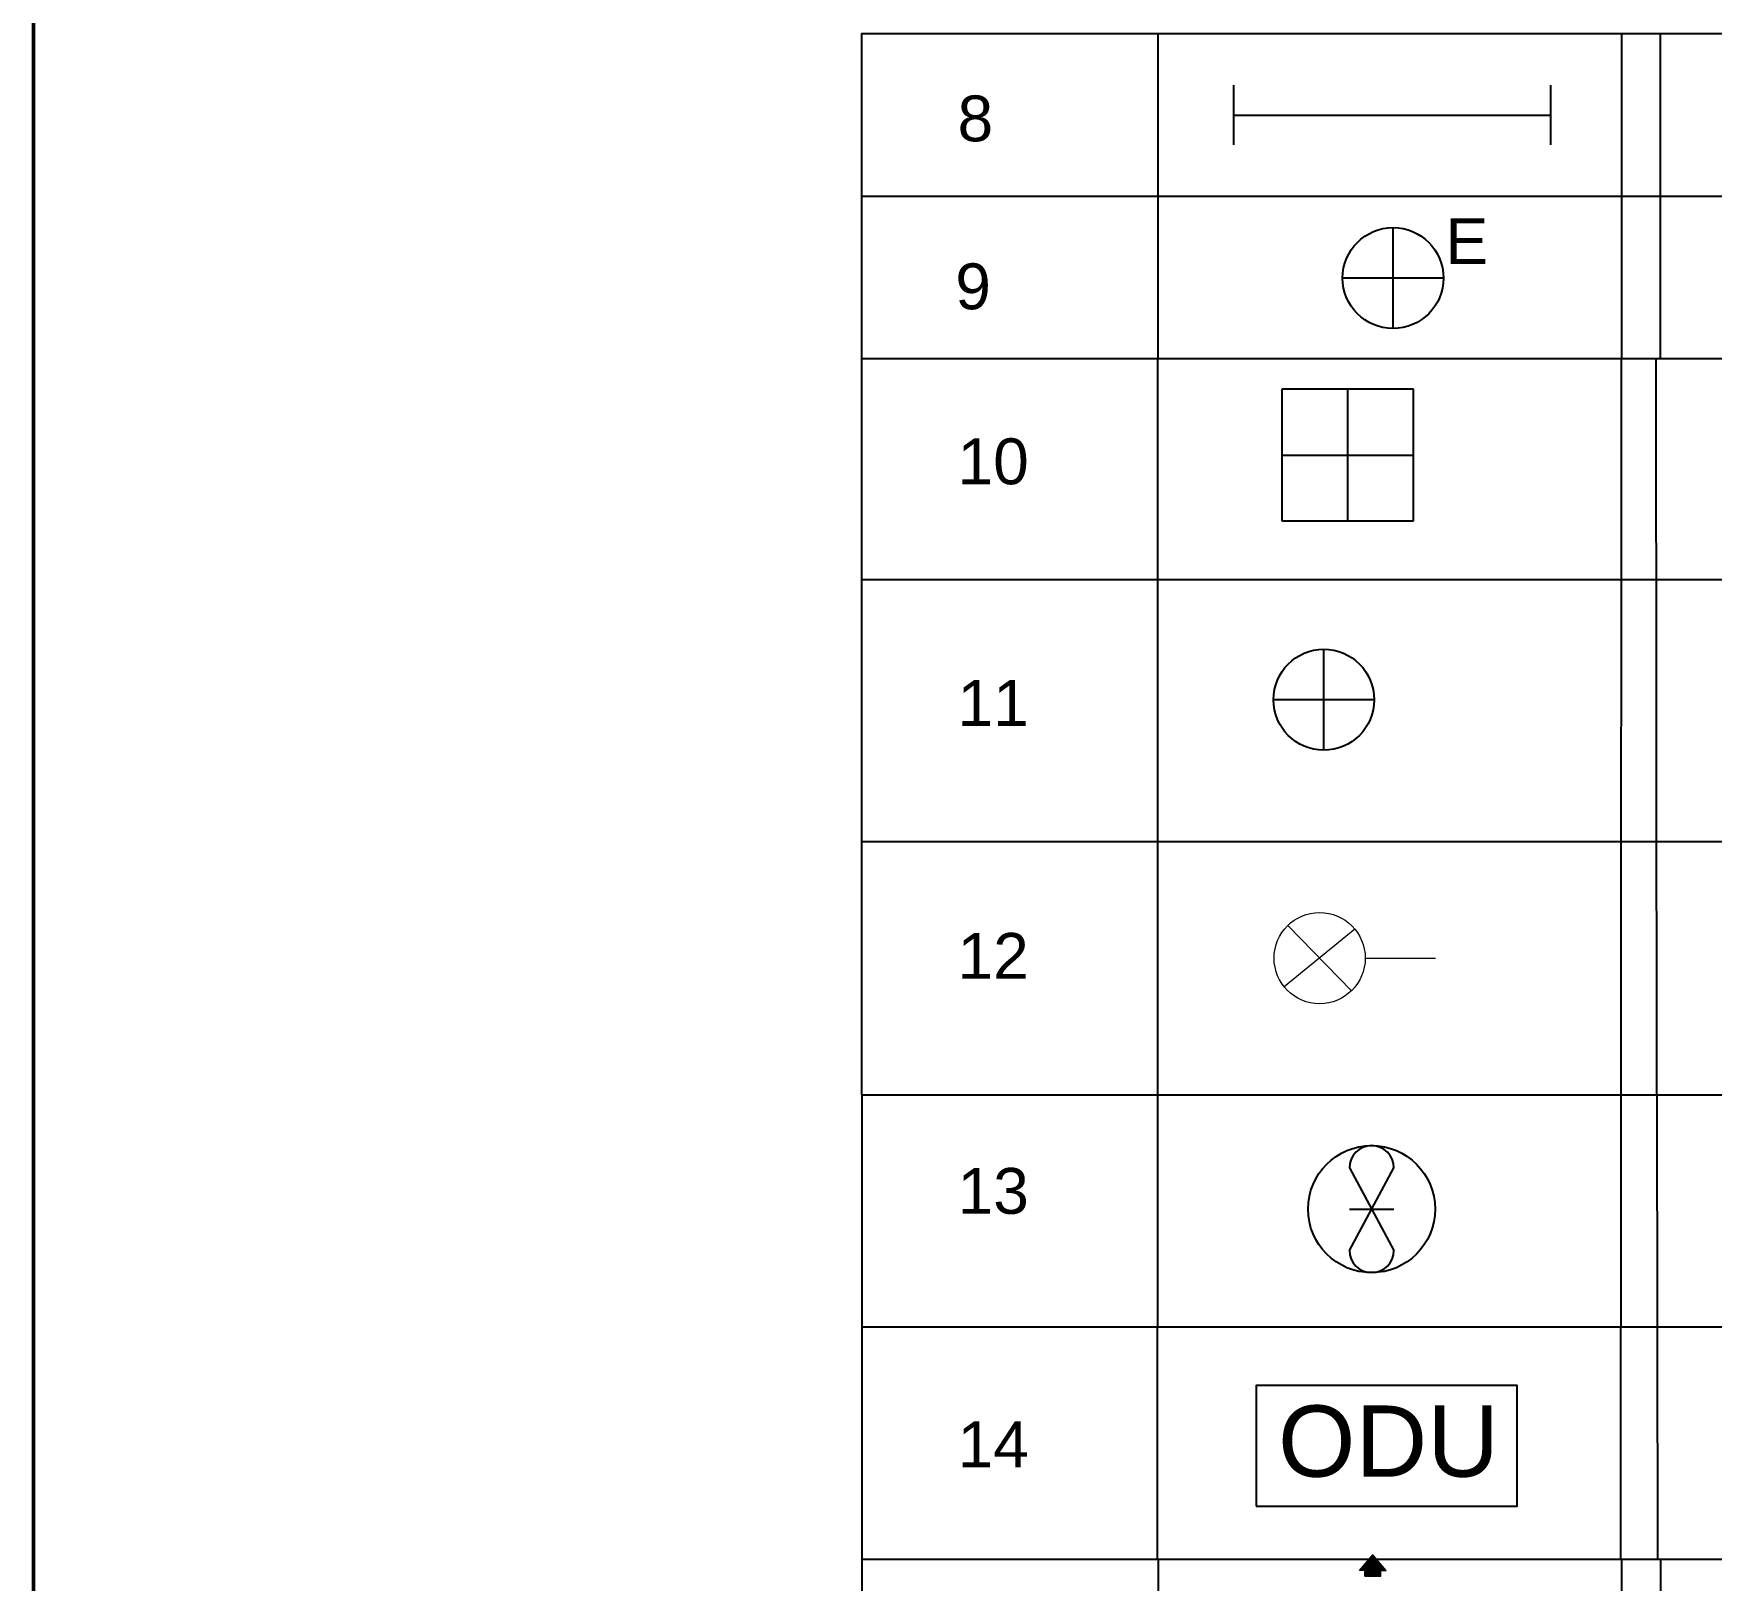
# Model space of a CAD drawing. Header units: inches. Extents: x 527934 to 2134587, y -408734 to 227304.
# Drawn here: x 1104696 to 1110262, y -147282 to -142152 of the extents above; entities that cross this region are included whole.
import ezdxf

# ---------------------------------------------------------------- set-up
doc = ezdxf.new("R2010")
doc.units = ezdxf.units.IN
doc.header["$MEASUREMENT"] = 0
doc.layers.add('electrical legends', color=3, linetype='Continuous', lineweight=25)
doc.layers.add('TITLE THICK', color=7, linetype='Continuous', lineweight=50)
doc.styles.add('arial', font='arial.ttf')
doc.styles.add('FixtureNames', font='arial.ttf', dxfattribs={"height": 0.2})

msp = doc.modelspace()

# ---------------------------------------------------------------- linework, layer by layer
at = {"layer": 'electrical legends', "color": 2}
for p, q in [((1107443.4, -142151.9), (1116832.3, -142151.9)), ((1107443.4, -142151.9), (1107443.4, -143229.7)), ((1108426.2, -142151.9), (1108426.2, -143229.7)), ((1109963.5, -142151.9), (1109963.5, -143229.7)), ((1110092.6, -142151.9), (1110092.6, -143229.7)), ((1107443.4, -142690.8), (1116832.3, -142690.8)), ((1107443.4, -143229.7), (1116832.3, -143229.7)), ((1107443.4, -143229.7), (1107443.4, -145671)), ((1108425.2, -143229.8), (1108424.4, -145671.1)), ((1109962.3, -143230), (1109961.4, -145671.2)), ((1110077.7, -143230), (1110079.9, -145671.2)), ((1107443.4, -143962.4), (1116830.9, -143963.4)), ((1107443.4, -144831.5), (1116830.9, -144832.4)), ((1107443.4, -145671), (1116830.8, -145671.9)), ((1107443.7, -145671), (1107443.7, -147211)), ((1108424.3, -145671.1), (1108423.8, -147211.1)), ((1109961.1, -145671.2), (1109960.5, -147211.3)), ((1110081.5, -145671.2), (1110083, -147211.3)), ((1109061.2, -146187.3), (1109208.8, -145913.6)), ((1109061.2, -145913.6), (1109208.8, -146187.3)), ((1109061.2, -146050.5), (1109208.8, -146050.5)), ((1107443.7, -146441), (1116831.1, -146441.9)), ((1107443.7, -147211), (1107443.7, -149328.2)), ((1107443.7, -147211), (1116831.1, -147211.9)), ((1108426.5, -147211.1), (1108426.5, -149328.2)), ((1109963.8, -147211.3), (1109963.8, -149328.2)), ((1110092.8, -147211.3), (1110092.8, -149328.2))]:
    msp.add_line(p, q, dxfattribs=at)
at = {"layer": 'electrical legends', "color": 2, "ltscale": 5}
for p, q in [((1108678, -142520.9), (1108678, -142323.5)), ((1109729.8, -142520.9), (1109729.8, -142323.5)), ((1108678, -142422.2), (1109729.8, -142422.2))]:
    msp.add_line(p, q, dxfattribs=at)
at = {"layer": 'electrical legends', "color": 3}
for p, q in [((1109206, -143129.9), (1109206, -142795.5)), ((1109373.2, -142962.7), (1109038.8, -142962.7)), ((1108976.4, -144528.3), (1108976.4, -144193.9)), ((1109143.6, -144361.1), (1108809.2, -144361.1))]:
    msp.add_line(p, q, dxfattribs=at)
at = {"layer": 'electrical legends', "color": 2, "ltscale": 0.015}
for p, q in [((1109274.1, -143330.9), (1108836.7, -143330.9)), ((1108836.7, -143330.9), (1108836.7, -143768.3)), ((1109055.4, -143330.9), (1109055.4, -143768.3)), ((1109274.1, -143768.3), (1109274.1, -143330.9)), ((1108836.7, -143549.6), (1109274.1, -143549.6)), ((1108836.7, -143768.3), (1109274.1, -143768.3))]:
    msp.add_line(p, q, dxfattribs=at)
at = {"layer": 'electrical legends', "color": 3, "lineweight": 20, "ltscale": 0.005}
for p, q in [((1109079.8, -145122.5), (1108845.4, -145313.6)), ((1108856.8, -145110), (1109068.4, -145326.1)), ((1109113.9, -145218.1), (1109346.3, -145218.1))]:
    msp.add_line(p, q, dxfattribs=at)
at = {"layer": 'electrical legends', "color": 4, "lineweight": 5}
for p, q in [((1109094.8, -147248.9), (1109138.9, -147196.7)), ((1109095.2, -147248.9), (1109142.9, -147201.3)), ((1109095.7, -147247.8), (1109142.6, -147200.9)), ((1109095.9, -147248.9), (1109143.2, -147201.6)), ((1109096.5, -147248.9), (1109143.5, -147202)), ((1109097.2, -147248.9), (1109143.8, -147202.3)), ((1109097.8, -147248.9), (1109144.1, -147202.7)), ((1109098.5, -147248.9), (1109144.4, -147203.1)), ((1109099.2, -147243.6), (1109142.3, -147200.6)), ((1109099.2, -147248.9), (1109144.6, -147203.4)), ((1109099.8, -147248.9), (1109144.9, -147203.8)), ((1109100.5, -147248.9), (1109145.2, -147204.1)), ((1109101.1, -147248.9), (1109145.5, -147204.5)), ((1109101.8, -147248.9), (1109145.8, -147204.8)), ((1109102.4, -147248.9), (1109146.1, -147205.2)), ((1109102.8, -147239.4), (1109142, -147200.2)), ((1109103.1, -147248.9), (1109146.4, -147205.5)), ((1109103.7, -147248.9), (1109146.7, -147205.9)), ((1109104.4, -147248.9), (1109147, -147206.2)), ((1109105, -147248.9), (1109147.3, -147206.6)), ((1109105.7, -147248.9), (1109147.6, -147206.9)), ((1109106.3, -147248.9), (1109147.9, -147207.3)), ((1109106.4, -147235.1), (1109141.7, -147199.9)), ((1109107, -147248.9), (1109148.2, -147207.6)), ((1109107.6, -147248.9), (1109148.5, -147208)), ((1109108.3, -147248.9), (1109148.8, -147208.4)), ((1109108.9, -147248.9), (1109149.1, -147208.7)), ((1109109.6, -147248.9), (1109149.4, -147209.1)), ((1109110, -147230.9), (1109141.4, -147199.5)), ((1109110.2, -147248.9), (1109149.7, -147209.4)), ((1109110.9, -147248.9), (1109150, -147209.8)), ((1109111.5, -147248.9), (1109150.3, -147210.1)), ((1109112.2, -147248.9), (1109150.6, -147210.5)), ((1109112.6, -147249.2), (1109150.9, -147210.8)), ((1109112.6, -147249.8), (1109151.2, -147211.2)), ((1109112.6, -147250.5), (1109151.5, -147211.5)), ((1109112.6, -147251.1), (1109151.8, -147211.9)), ((1109113.5, -147226.7), (1109141.1, -147199.2)), ((1109117.1, -147222.5), (1109140.8, -147198.8)), ((1109120.7, -147218.2), (1109140.5, -147198.5)), ((1109124.3, -147214), (1109140.2, -147198.1)), ((1109165.3, -147251), (1109126.1, -147211.8)), ((1109165.3, -147250.3), (1109126.4, -147211.5)), ((1109165.3, -147249.7), (1109126.7, -147211.1)), ((1109165.3, -147249), (1109127, -147210.8)), ((1109165.8, -147248.9), (1109127.3, -147210.4)), ((1109166.5, -147248.9), (1109127.6, -147210)), ((1109127.8, -147209.8), (1109139.9, -147197.7)), ((1109167.1, -147248.9), (1109127.9, -147209.7)), ((1109167.8, -147248.9), (1109128.2, -147209.3)), ((1109168.4, -147248.9), (1109128.5, -147209)), ((1109169.1, -147248.9), (1109128.8, -147208.6)), ((1109169.7, -147248.9), (1109129.1, -147208.3)), ((1109170.4, -147248.9), (1109129.4, -147207.9)), ((1109171, -147248.9), (1109129.7, -147207.6)), ((1109171.7, -147248.9), (1109130, -147207.2)), ((1109172.3, -147248.9), (1109130.3, -147206.9)), ((1109173, -147248.9), (1109130.6, -147206.5)), ((1109173.6, -147248.9), (1109130.9, -147206.2)), ((1109174.3, -147248.9), (1109131.2, -147205.8)), ((1109131.4, -147205.5), (1109139.6, -147197.4)), ((1109174.9, -147248.9), (1109131.5, -147205.5)), ((1109175.6, -147248.9), (1109131.8, -147205.1)), ((1109176.2, -147248.9), (1109132.1, -147204.7)), ((1109176.9, -147248.9), (1109132.4, -147204.4)), ((1109177.6, -147248.9), (1109132.7, -147204)), ((1109178.2, -147248.9), (1109133, -147203.7)), ((1109178.9, -147248.9), (1109133.3, -147203.3)), ((1109179.5, -147248.9), (1109133.6, -147203)), ((1109180.2, -147248.9), (1109133.9, -147202.6)), ((1109180.8, -147248.9), (1109134.2, -147202.3)), ((1109181.5, -147248.9), (1109134.5, -147201.9)), ((1109182.1, -147248.9), (1109134.8, -147201.6)), ((1109135, -147201.3), (1109139.3, -147197)), ((1109182.8, -147248.9), (1109135.1, -147201.2)), ((1109181.5, -147247), (1109135.4, -147200.9)), ((1109177.9, -147242.7), (1109135.7, -147200.5)), ((1109174.3, -147238.5), (1109136, -147200.2)), ((1109170.8, -147234.3), (1109136.3, -147199.8)), ((1109167.2, -147230), (1109136.6, -147199.4)), ((1109163.6, -147225.8), (1109136.9, -147199.1)), ((1109160, -147221.6), (1109137.2, -147198.7)), ((1109156.4, -147217.4), (1109137.5, -147198.4)), ((1109152.9, -147213.1), (1109137.8, -147198)), ((1109149.3, -147208.9), (1109138.1, -147197.7)), ((1109145.7, -147204.7), (1109138.4, -147197.3)), ((1109138.6, -147197.1), (1109139, -147196.7)), ((1109142.1, -147200.4), (1109138.7, -147197)), ((1109183.1, -147248.9), (1109138.9, -147196.7)), ((1109112.6, -147248.9), (1109094.8, -147248.9)), ((1109095.4, -147248.9), (1109095, -147248.6)), ((1109096, -147248.9), (1109095.3, -147248.2)), ((1109096.7, -147248.9), (1109095.6, -147247.9)), ((1109097.3, -147248.9), (1109095.9, -147247.5)), ((1109098, -147248.9), (1109096.2, -147247.2)), ((1109098.6, -147248.9), (1109096.5, -147246.8)), ((1109099.3, -147248.9), (1109096.8, -147246.5)), ((1109099.9, -147248.9), (1109097.1, -147246.1)), ((1109100.6, -147248.9), (1109097.4, -147245.7)), ((1109101.2, -147248.9), (1109097.7, -147245.4)), ((1109101.9, -147248.9), (1109098, -147245)), ((1109102.5, -147248.9), (1109098.3, -147244.7)), ((1109103.2, -147248.9), (1109098.6, -147244.3)), ((1109103.8, -147248.9), (1109098.9, -147244)), ((1109104.5, -147248.9), (1109099.2, -147243.6)), ((1109105.1, -147248.9), (1109099.5, -147243.3)), ((1109105.8, -147248.9), (1109099.8, -147242.9)), ((1109106.4, -147248.9), (1109100.1, -147242.6)), ((1109107.1, -147248.9), (1109100.4, -147242.2)), ((1109107.8, -147248.9), (1109100.7, -147241.9)), ((1109108.4, -147248.9), (1109101, -147241.5)), ((1109109.1, -147248.9), (1109101.3, -147241.1)), ((1109109.7, -147248.9), (1109101.6, -147240.8)), ((1109110.4, -147248.9), (1109101.9, -147240.4)), ((1109111, -147248.9), (1109102.2, -147240.1)), ((1109111.7, -147248.9), (1109102.5, -147239.7)), ((1109112.3, -147248.9), (1109102.8, -147239.4)), ((1109131.7, -147267.7), (1109103.1, -147239)), ((1109132.4, -147267.7), (1109103.4, -147238.7)), ((1109133, -147267.7), (1109103.7, -147238.3)), ((1109133.7, -147267.7), (1109104, -147238)), ((1109134.3, -147267.7), (1109104.3, -147237.6)), ((1109135, -147267.7), (1109104.6, -147237.3)), ((1109135.6, -147267.7), (1109104.9, -147236.9)), ((1109136.3, -147267.7), (1109105.2, -147236.6)), ((1109136.9, -147267.7), (1109105.5, -147236.2)), ((1109137.6, -147267.7), (1109105.8, -147235.8)), ((1109138.3, -147267.7), (1109106.1, -147235.5)), ((1109138.9, -147267.7), (1109106.4, -147235.1)), ((1109139.6, -147267.7), (1109106.7, -147234.8)), ((1109140.2, -147267.7), (1109107, -147234.4)), ((1109140.9, -147267.7), (1109107.3, -147234.1)), ((1109141.5, -147267.7), (1109107.6, -147233.7)), ((1109142.2, -147267.7), (1109107.9, -147233.4)), ((1109142.8, -147267.7), (1109108.2, -147233)), ((1109143.5, -147267.7), (1109108.5, -147232.7)), ((1109144.1, -147267.7), (1109108.8, -147232.3)), ((1109144.8, -147267.7), (1109109.1, -147232)), ((1109145.4, -147267.7), (1109109.4, -147231.6)), ((1109146.1, -147267.7), (1109109.7, -147231.3)), ((1109146.7, -147267.7), (1109110, -147230.9)), ((1109147.4, -147267.7), (1109110.3, -147230.5)), ((1109148, -147267.7), (1109110.6, -147230.2)), ((1109148.7, -147267.7), (1109110.9, -147229.8)), ((1109149.3, -147267.7), (1109111.2, -147229.5)), ((1109150, -147267.7), (1109111.5, -147229.1)), ((1109150.6, -147267.7), (1109111.8, -147228.8)), ((1109151.3, -147267.7), (1109112.1, -147228.4)), ((1109152, -147267.7), (1109112.4, -147228.1)), ((1109112.6, -147251.8), (1109152.1, -147212.2)), ((1109112.6, -147252.4), (1109152.4, -147212.6)), ((1109112.6, -147253.1), (1109152.7, -147212.9)), ((1109112.6, -147253.7), (1109153, -147213.3)), ((1109112.6, -147254.4), (1109153.3, -147213.7)), ((1109112.6, -147255), (1109153.6, -147214)), ((1109112.6, -147255.7), (1109153.9, -147214.4)), ((1109112.6, -147256.3), (1109154.2, -147214.7)), ((1109112.6, -147257), (1109154.5, -147215.1)), ((1109112.6, -147257.6), (1109154.8, -147215.4)), ((1109112.6, -147258.3), (1109155.1, -147215.8)), ((1109112.6, -147258.9), (1109155.4, -147216.1)), ((1109112.6, -147259.6), (1109155.7, -147216.5)), ((1109112.6, -147260.2), (1109156, -147216.8)), ((1109112.6, -147260.9), (1109156.3, -147217.2)), ((1109112.6, -147261.6), (1109156.6, -147217.5)), ((1109112.6, -147262.2), (1109156.9, -147217.9)), ((1109112.6, -147262.9), (1109157.2, -147218.2)), ((1109112.6, -147263.5), (1109157.5, -147218.6)), ((1109112.6, -147264.2), (1109157.8, -147219)), ((1109112.6, -147264.8), (1109158.1, -147219.3)), ((1109112.6, -147265.5), (1109158.4, -147219.7)), ((1109112.6, -147266.1), (1109158.7, -147220)), ((1109112.6, -147266.8), (1109159, -147220.4)), ((1109112.6, -147267.4), (1109159.3, -147220.7)), ((1109112.6, -147267.7), (1109112.6, -147248.9)), ((1109131.1, -147267.7), (1109112.6, -147249.2)), ((1109130.4, -147267.7), (1109112.6, -147249.8)), ((1109129.8, -147267.7), (1109112.6, -147250.5)), ((1109129.1, -147267.7), (1109112.6, -147251.1)), ((1109128.5, -147267.7), (1109112.6, -147251.8)), ((1109127.8, -147267.7), (1109112.6, -147252.4)), ((1109127.2, -147267.7), (1109112.6, -147253.1)), ((1109126.5, -147267.7), (1109112.6, -147253.7)), ((1109125.9, -147267.7), (1109112.6, -147254.4)), ((1109125.2, -147267.7), (1109112.6, -147255)), ((1109124.6, -147267.7), (1109112.6, -147255.7)), ((1109123.9, -147267.7), (1109112.6, -147256.4)), ((1109123.2, -147267.7), (1109112.6, -147257)), ((1109122.6, -147267.7), (1109112.6, -147257.7)), ((1109121.9, -147267.7), (1109112.6, -147258.3)), ((1109121.3, -147267.7), (1109112.6, -147259)), ((1109120.6, -147267.7), (1109112.6, -147259.6)), ((1109120, -147267.7), (1109112.6, -147260.3)), ((1109119.3, -147267.7), (1109112.6, -147260.9)), ((1109118.7, -147267.7), (1109112.6, -147261.6)), ((1109118, -147267.7), (1109112.6, -147262.2)), ((1109117.4, -147267.7), (1109112.6, -147262.9)), ((1109116.7, -147267.7), (1109112.6, -147263.5)), ((1109116.1, -147267.7), (1109112.6, -147264.2)), ((1109115.4, -147267.7), (1109112.6, -147264.8)), ((1109114.8, -147267.7), (1109112.6, -147265.5)), ((1109114.1, -147267.7), (1109112.6, -147266.1)), ((1109113.5, -147267.7), (1109112.6, -147266.8)), ((1109112.8, -147267.7), (1109112.6, -147267.4)), ((1109112.6, -147267.7), (1109165.3, -147267.7)), ((1109152.6, -147267.7), (1109112.7, -147227.7)), ((1109113, -147267.7), (1109159.6, -147221.1)), ((1109153.3, -147267.7), (1109113, -147227.4)), ((1109153.9, -147267.7), (1109113.3, -147227)), ((1109154.6, -147267.7), (1109113.6, -147226.7)), ((1109113.7, -147267.7), (1109159.9, -147221.4)), ((1109155.2, -147267.7), (1109113.9, -147226.3)), ((1109155.9, -147267.7), (1109114.2, -147226)), ((1109114.3, -147267.7), (1109160.2, -147221.8)), ((1109156.5, -147267.7), (1109114.5, -147225.6)), ((1109157.2, -147267.7), (1109114.8, -147225.2)), ((1109115, -147267.7), (1109160.5, -147222.1)), ((1109157.8, -147267.7), (1109115.1, -147224.9)), ((1109158.5, -147267.7), (1109115.4, -147224.5)), ((1109115.6, -147267.7), (1109160.8, -147222.5)), ((1109159.1, -147267.7), (1109115.7, -147224.2)), ((1109159.8, -147267.7), (1109116, -147223.8)), ((1109116.3, -147267.7), (1109161.1, -147222.8)), ((1109160.4, -147267.7), (1109116.3, -147223.5)), ((1109161.1, -147267.7), (1109116.6, -147223.1)), ((1109161.7, -147267.7), (1109116.9, -147222.8)), ((1109116.9, -147267.7), (1109161.4, -147223.2)), ((1109162.4, -147267.7), (1109117.1, -147222.4)), ((1109163, -147267.7), (1109117.4, -147222.1)), ((1109117.6, -147267.7), (1109161.7, -147223.5)), ((1109163.7, -147267.7), (1109117.7, -147221.7)), ((1109164.3, -147267.7), (1109118, -147221.4)), ((1109118.2, -147267.7), (1109162, -147223.9)), ((1109165, -147267.7), (1109118.3, -147221)), ((1109165.3, -147267.3), (1109118.6, -147220.6)), ((1109165.3, -147266.6), (1109118.9, -147220.3)), ((1109118.9, -147267.7), (1109162.3, -147224.3)), ((1109165.3, -147266), (1109119.2, -147219.9)), ((1109165.3, -147265.3), (1109119.5, -147219.6)), ((1109119.5, -147267.7), (1109162.6, -147224.6)), ((1109165.3, -147264.7), (1109119.8, -147219.2)), ((1109165.3, -147264), (1109120.1, -147218.9)), ((1109120.2, -147267.7), (1109162.9, -147225)), ((1109165.3, -147263.4), (1109120.4, -147218.5)), ((1109165.3, -147262.7), (1109120.7, -147218.2)), ((1109120.8, -147267.7), (1109163.2, -147225.3)), ((1109165.3, -147262.1), (1109121, -147217.8)), ((1109165.3, -147261.4), (1109121.3, -147217.5)), ((1109121.5, -147267.7), (1109163.5, -147225.7)), ((1109165.3, -147260.8), (1109121.6, -147217.1)), ((1109165.3, -147260.1), (1109121.9, -147216.8)), ((1109122.1, -147267.7), (1109163.8, -147226)), ((1109165.3, -147259.5), (1109122.2, -147216.4)), ((1109165.3, -147258.8), (1109122.5, -147216.1)), ((1109165.3, -147258.2), (1109122.8, -147215.7)), ((1109122.8, -147267.7), (1109164.1, -147226.4)), ((1109165.3, -147257.5), (1109123.1, -147215.3)), ((1109165.3, -147256.9), (1109123.4, -147215)), ((1109123.5, -147267.7), (1109164.4, -147226.7)), ((1109165.3, -147256.2), (1109123.7, -147214.6)), ((1109165.3, -147255.5), (1109124, -147214.3)), ((1109124.1, -147267.7), (1109164.7, -147227.1)), ((1109165.3, -147254.9), (1109124.3, -147213.9)), ((1109165.3, -147254.2), (1109124.6, -147213.6)), ((1109124.8, -147267.7), (1109165, -147227.4)), ((1109165.3, -147253.6), (1109124.9, -147213.2)), ((1109165.3, -147252.9), (1109125.2, -147212.9)), ((1109125.4, -147267.7), (1109165.3, -147227.8)), ((1109165.3, -147252.3), (1109125.5, -147212.5)), ((1109165.3, -147251.6), (1109125.8, -147212.2)), ((1109126.1, -147267.7), (1109165.6, -147228.1)), ((1109126.7, -147267.7), (1109165.9, -147228.5)), ((1109127.4, -147267.7), (1109166.2, -147228.9)), ((1109128, -147267.7), (1109166.5, -147229.2)), ((1109128.7, -147267.7), (1109166.8, -147229.6)), ((1109129.3, -147267.7), (1109167.1, -147229.9)), ((1109130, -147267.7), (1109167.4, -147230.3)), ((1109130.6, -147267.7), (1109167.7, -147230.6)), ((1109131.3, -147267.7), (1109168, -147231)), ((1109131.9, -147267.7), (1109168.3, -147231.3)), ((1109132.6, -147267.7), (1109168.6, -147231.7)), ((1109133.2, -147267.7), (1109168.9, -147232)), ((1109133.9, -147267.7), (1109169.2, -147232.4)), ((1109134.5, -147267.7), (1109169.5, -147232.7)), ((1109135.2, -147267.7), (1109169.8, -147233.1)), ((1109135.8, -147267.7), (1109170.1, -147233.4)), ((1109136.5, -147267.7), (1109170.4, -147233.8)), ((1109137.2, -147267.7), (1109170.7, -147234.2)), ((1109137.8, -147267.7), (1109171, -147234.5)), ((1109138.5, -147267.7), (1109171.3, -147234.9)), ((1109139.1, -147267.7), (1109171.6, -147235.2)), ((1109139.8, -147267.7), (1109171.9, -147235.6)), ((1109140.4, -147267.7), (1109172.1, -147235.9)), ((1109141.1, -147267.7), (1109172.4, -147236.3)), ((1109141.7, -147267.7), (1109172.7, -147236.6)), ((1109142.4, -147267.7), (1109173, -147237)), ((1109143, -147267.7), (1109173.3, -147237.3)), ((1109143.7, -147267.7), (1109173.6, -147237.7)), ((1109144.3, -147267.7), (1109173.9, -147238)), ((1109145, -147267.7), (1109174.2, -147238.4)), ((1109145.6, -147267.7), (1109174.5, -147238.7)), ((1109146.3, -147267.7), (1109174.8, -147239.1)), ((1109146.9, -147267.7), (1109165.3, -147249.3)), ((1109147.6, -147267.7), (1109165.3, -147250)), ((1109148.2, -147267.7), (1109165.3, -147250.6)), ((1109148.9, -147267.7), (1109165.3, -147251.3)), ((1109149.5, -147267.7), (1109165.3, -147251.9)), ((1109150.2, -147267.7), (1109165.3, -147252.6)), ((1109150.8, -147267.7), (1109165.3, -147253.2)), ((1109151.5, -147267.7), (1109165.3, -147253.9)), ((1109152.2, -147267.7), (1109165.3, -147254.5)), ((1109152.8, -147267.7), (1109165.3, -147255.2)), ((1109153.5, -147267.7), (1109165.3, -147255.8)), ((1109154.1, -147267.7), (1109165.3, -147256.5)), ((1109154.8, -147267.7), (1109165.3, -147257.1)), ((1109155.4, -147267.7), (1109165.3, -147257.8)), ((1109156.1, -147267.7), (1109165.3, -147258.4)), ((1109156.7, -147267.7), (1109165.3, -147259.1)), ((1109157.4, -147267.7), (1109165.3, -147259.7)), ((1109158, -147267.7), (1109165.3, -147260.4)), ((1109158.7, -147267.7), (1109165.3, -147261.1)), ((1109159.3, -147267.7), (1109165.3, -147261.7)), ((1109160, -147267.7), (1109165.3, -147262.4)), ((1109160.6, -147267.7), (1109165.3, -147263)), ((1109161.3, -147267.7), (1109165.3, -147263.7)), ((1109161.9, -147267.7), (1109165.3, -147264.3)), ((1109162.6, -147267.7), (1109165.3, -147265)), ((1109163.2, -147267.7), (1109165.3, -147265.6)), ((1109163.9, -147267.7), (1109165.3, -147266.3)), ((1109164.5, -147267.7), (1109165.3, -147266.9)), ((1109165.2, -147267.7), (1109165.3, -147267.6)), ((1109165.3, -147248.9), (1109183.1, -147248.9)), ((1109165.3, -147267.7), (1109165.3, -147248.9)), ((1109165.7, -147248.9), (1109175.1, -147239.5)), ((1109166.3, -147248.9), (1109175.4, -147239.8)), ((1109167, -147248.9), (1109175.7, -147240.2)), ((1109167.7, -147248.9), (1109176, -147240.5)), ((1109168.3, -147248.9), (1109176.3, -147240.9)), ((1109169, -147248.9), (1109176.6, -147241.2)), ((1109169.6, -147248.9), (1109176.9, -147241.6)), ((1109170.3, -147248.9), (1109177.2, -147241.9)), ((1109170.9, -147248.9), (1109177.5, -147242.3)), ((1109171.6, -147248.9), (1109177.8, -147242.6)), ((1109172.2, -147248.9), (1109178.1, -147243)), ((1109172.9, -147248.9), (1109178.4, -147243.3)), ((1109173.5, -147248.9), (1109178.7, -147243.7)), ((1109174.2, -147248.9), (1109179, -147244)), ((1109174.8, -147248.9), (1109179.3, -147244.4)), ((1109175.5, -147248.9), (1109179.6, -147244.8)), ((1109176.1, -147248.9), (1109179.9, -147245.1)), ((1109176.8, -147248.9), (1109180.2, -147245.5)), ((1109177.4, -147248.9), (1109180.5, -147245.8)), ((1109178.1, -147248.9), (1109180.8, -147246.2)), ((1109178.7, -147248.9), (1109181.1, -147246.5)), ((1109179.4, -147248.9), (1109181.4, -147246.9)), ((1109180, -147248.9), (1109181.7, -147247.2)), ((1109180.7, -147248.9), (1109182, -147247.6)), ((1109181.4, -147248.9), (1109182.3, -147247.9)), ((1109182, -147248.9), (1109182.6, -147248.3)), ((1109182.7, -147248.9), (1109182.9, -147248.6))]:
    msp.add_line(p, q, dxfattribs=at)
at = {"layer": 'electrical legends', "ltscale": 0.005}
msp.add_lwpolyline([(1108752.3, -147036), (1109617.9, -147036), (1109617.9, -146635.4), (1108752.3, -146635.4)], close=True, dxfattribs=at)
at = {"layer": 'electrical legends', "color": 3}
for centre in [(1109206, -142962.7), (1108976.4, -144361.1)]:
    msp.add_circle(centre, 167.2, dxfattribs=at)
at = {"layer": 'electrical legends', "color": 3, "lineweight": 20, "ltscale": 0.005}
msp.add_circle((1108962.6, -145218.1), 151.2, dxfattribs=at)
at = {"layer": 'electrical legends', "color": 2}
msp.add_circle((1109135, -146050.5), 210.7, dxfattribs=at)
for centre, start, end in [((1109135, -145913.6), 360, 180), ((1109135, -146187.3), 180, 360)]:
    msp.add_arc(centre, 73.8, start, end, dxfattribs=at)
at = {"layer": 'TITLE THICK'}
msp.add_lwpolyline([(1104696.5, -134705.5), (1143696.5, -134705.5), (1143696.5, -162405.5), (1104696.5, -162405.5)], close=True, dxfattribs=at)

# ---------------------------------------------------------------- texts
at = {"layer": 'electrical legends', "color": 3, "style": 'FixtureNames'}
for s, height, p in [('8', 152, (1107761.5, -142509.3)), ('E', 152, (1109380.1, -142916.4)), ('9', 152, (1107754, -143066.2)), ('10', 152.04, (1107761.5, -143646.5)), ('11', 152.04, (1107761.5, -144447.8)), ('12', 152.04, (1107761.5, -145286.7)), ('13', 152.04, (1107761.7, -146066.1)), ('14', 152.04, (1107761.7, -146906.3))]:
    msp.add_text(s, height=height, dxfattribs=at).set_placement(p)
at = {"layer": 'electrical legends', "ltscale": 0.005, "insert": (1108824.5, -146701.6), "char_height": 236.25, "width": 725.587, "attachment_point": 1, "style": 'arial'}
msp.add_mtext('ODU', dxfattribs=at)

doc.saveas('drawing.dxf')
